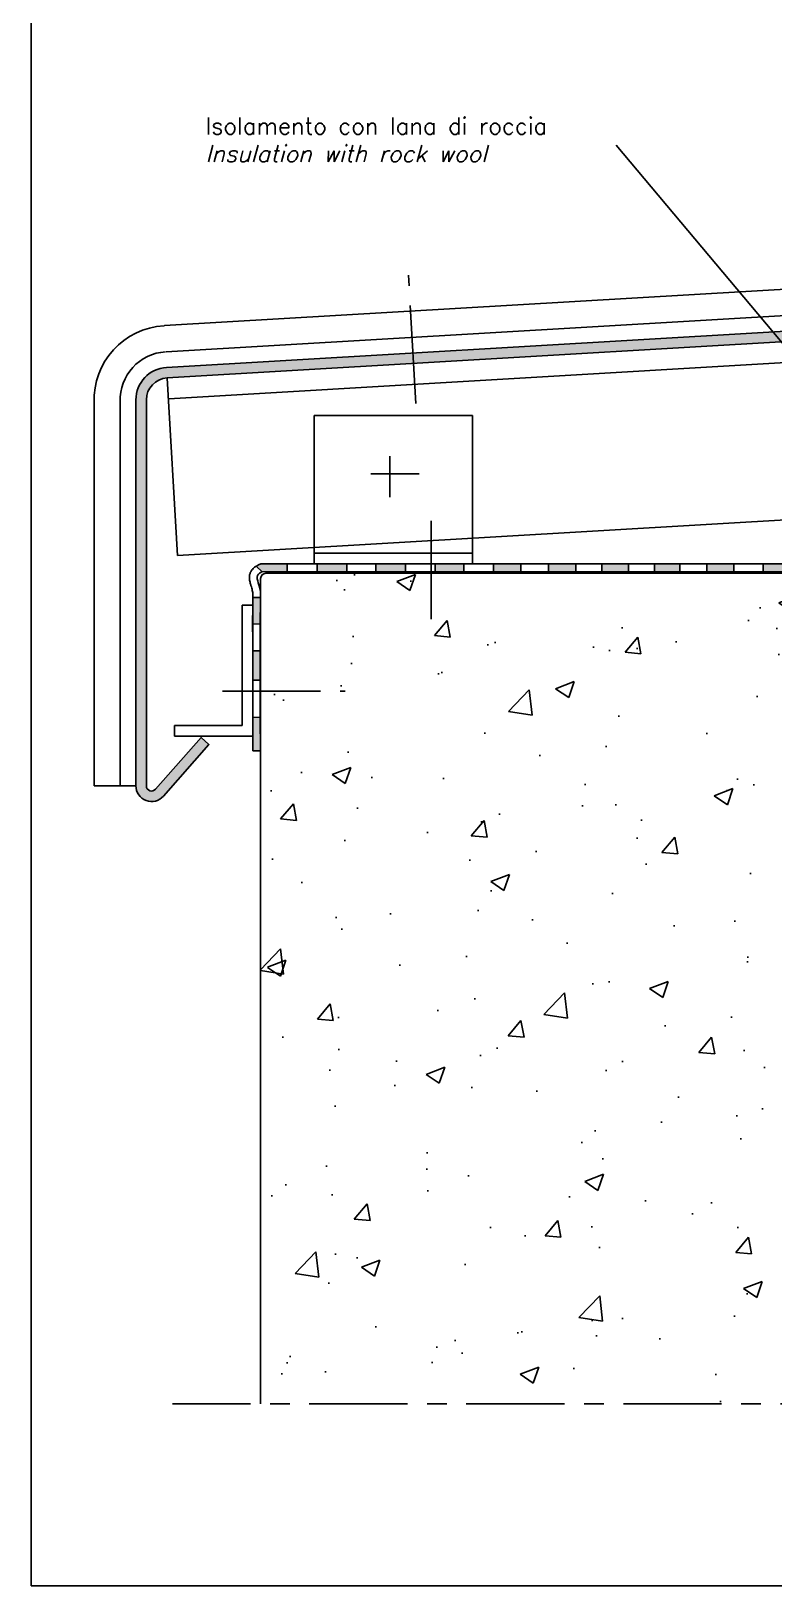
# Model space of a CAD drawing. Extents: x 0 to 4131, y -1600 to 527.
# Drawn here: x 0 to 71, y -1600 to -1451.5 of the extents above; entities that cross this region are included whole.
import ezdxf

# ---------------------------------------------------------------- set-up
doc = ezdxf.new("R2010")
doc.units = 0
doc.header["$LTSCALE"] = 7.5
doc.header["$MEASUREMENT"] = 0
doc.linetypes.add('CENTER', pattern=[2, 1.25, -0.25, 0.25, -0.25])
for name, color, linetype in [('ASSI', 1, 'CENTER'), ('FILL', 8, 'CONTINUOUS'), ('FINE', 7, 'CONTINUOUS'), ('GOMMA', 3, 'CONTINUOUS'), ('GROSSA', 4, 'CONTINUOUS'), ('MARCHIO', 7, 'CONTINUOUS'), ('MURO', 5, 'CONTINUOUS'), ('QUOTE', 254, 'CONTINUOUS'), ('TESTO', 2, 'CONTINUOUS')]:
    doc.layers.add(name, color=color, linetype=linetype)
doc.styles.add('RI', font='ROMANS', dxfattribs={"oblique": 15, "height": 2})
doc.styles.add('ST', font='ROMANS.shx')

msp = doc.modelspace()

# ---------------------------------------------------------------- hatches: boundary and pattern name
at = {"layer": 'FILL'}
h = msp.add_hatch(color=256, dxfattribs=at)
edge = h.paths.add_edge_path()
edge.add_line((11.0138, -1523.5851), (11.0138, -1486.7257))
edge.add_arc((13.1138, -1486.7257), 2.1, 93.217226, 180, ccw=False)
edge.add_line((12.996, -1484.629), (182.3597, -1474.6891))
edge.add_arc((182.5, -1477.1851), 2.5, 0, 93.217226, ccw=False)
edge.add_line((185, -1477.1851), (185, -1513.8481))
edge.add_arc((184.5, -1513.8481), 0.5, -138.619633, 0, ccw=False)
edge.add_line((184.1248, -1514.1786), (179.7762, -1509.2427))
edge.add_line((179.7762, -1509.2427), (179.0259, -1509.9038))
edge.add_line((179.0259, -1509.9038), (183.3745, -1514.8397))
edge.add_arc((184.5, -1513.8481), 1.5, 221.380367, 360)
edge.add_line((186, -1513.8481), (186, -1477.1851))
edge.add_arc((182.5, -1477.1851), 3.5, 0, 93.217226)
edge.add_line((182.3036, -1473.6907), (12.9398, -1483.6306))
edge.add_arc((13.1138, -1486.7257), 3.1, 93.217226, 180)
edge.add_line((10.0138, -1486.7257), (10.0138, -1523.5851))
edge.add_arc((11.5138, -1523.5851), 1.5, 180, 318.619633)
edge.add_line((12.6393, -1524.5767), (16.9879, -1519.6408))
edge.add_line((16.9879, -1519.6408), (16.2376, -1518.9797))
edge.add_line((16.2376, -1518.9797), (11.889, -1523.9156))
edge.add_arc((11.5138, -1523.5851), 0.5, 180, 318.619633, ccw=False)
h = msp.add_hatch(color=256, dxfattribs=at)
edge = h.paths.add_edge_path()
edge.add_line((21.9597, -1502.3722), (21.731, -1502.4796))
edge.add_spline(control_points=[(21.731, -1502.4796), (21.6634, -1502.5164), (21.583, -1502.5587), (21.4929, -1502.6157)], knot_values=[0, 0, 0, 0, 0.20694016, 0.20694016, 0.20694016, 0.20694016], degree=3, periodic=0)
edge.add_line((21.4929, -1502.6157), (22.084, -1503.13))
edge.add_line((22.084, -1503.13), (24.4575, -1503.1296))
edge.add_line((24.4575, -1503.1296), (24.4575, -1502.3722))
edge.add_line((24.4575, -1502.3722), (21.9597, -1502.3722))
edge = h.paths.add_edge_path()
edge.add_spline(control_points=[(21.1894, -1505.5943), (21.1877, -1505.6838), (21.1857, -1505.7797), (21.1823, -1505.9768), (21.1806, -1506.0811), (21.1761, -1506.3936), (21.1737, -1506.6017), (21.1681, -1507.225), (21.1665, -1507.6393), (21.1666, -1508.0772), (21.1666, -1508.1017), (21.1666, -1508.1264)], knot_values=[2.72194599, 2.72194599, 2.72194599, 2.72194599, 2.99646701, 2.99646701, 3.30513013, 3.30513013, 3.92245636, 3.92245636, 5.15710883, 5.15710883, 5.2302182, 5.2302182, 5.2302182, 5.2302182], degree=3, periodic=0)
edge.add_line((21.1666, -1508.1264), (21.8893, -1508.1344))
edge.add_spline(control_points=[(21.8893, -1508.1344), (21.8985, -1507.3069), (21.9113, -1506.4781), (21.9284, -1505.6476)], knot_values=[2.76030161, 2.76030161, 2.76030161, 2.76030161, 5.2322311, 5.2322311, 5.2322311, 5.2322311], degree=3, periodic=0)
edge.add_line((21.9284, -1505.6476), (21.9284, -1505.5943))
edge.add_line((21.9284, -1505.5943), (21.1894, -1505.5943))
edge = h.paths.add_edge_path()
edge.add_spline(control_points=[(21.8731, -1513.4934), (21.8697, -1512.5641), (21.8688, -1511.6339), (21.8716, -1510.7023)], knot_values=[7.79347202, 7.79347202, 7.79347202, 7.79347202, 10.58508563, 10.58508563, 10.58508563, 10.58508563], degree=3, periodic=0)
edge.add_line((21.8716, -1510.7023), (21.1719, -1510.7002))
edge.add_spline(control_points=[(21.1719, -1510.7002), (21.1732, -1511.3975), (21.1747, -1512.3013), (21.1763, -1513.4959)], knot_values=[6.55868343, 6.55868343, 6.55868343, 6.55868343, 7.13019011, 7.13019011, 7.13019011, 7.13019011], degree=3, periodic=0)
edge.add_line((21.1763, -1513.4959), (21.8731, -1513.4934))
h = msp.add_hatch(color=256, dxfattribs=at)
h.paths.add_polyline_path([(88.9762, -1503.1193), (88.9762, -1502.3722), (87.0906, -1502.3722), (87.0906, -1503.1196)])
h.paths.add_polyline_path([(85.9028, -1502.3722), (85.9028, -1503.1198), (87.0906, -1503.1196), (87.0906, -1502.3722)])
h.paths.add_polyline_path([(83.1474, -1503.1203), (83.1474, -1502.3722), (80.3994, -1502.3722), (80.3994, -1503.1207)])
h.paths.add_polyline_path([(77.8598, -1503.1211), (77.8598, -1502.3722), (75.1539, -1502.3722), (75.1539, -1503.1215)])
h.paths.add_polyline_path([(72.5483, -1503.122), (72.5483, -1502.3722), (69.9427, -1502.3722), (69.9427, -1503.1224)])
h.paths.add_polyline_path([(67.1314, -1503.1228), (67.1314, -1502.3722), (64.5559, -1502.3722), (64.5559, -1503.1232)])
h.paths.add_polyline_path([(61.9846, -1503.1236), (61.9846, -1502.3722), (59.5504, -1502.3722), (59.5504, -1503.124)])
h.paths.add_polyline_path([(54.5106, -1502.3722), (54.5106, -1503.1248), (57.082, -1503.1244), (57.082, -1502.3722)])
h.paths.add_polyline_path([(52.0422, -1503.1252), (52.0422, -1502.3722), (49.4366, -1502.3722), (49.4366, -1503.1256)])
h.paths.add_polyline_path([(44.1733, -1502.3722), (44.1733, -1503.1265), (46.7967, -1503.1261), (46.7967, -1502.3722)])
h.paths.add_polyline_path([(38.5882, -1502.3722), (38.5882, -1503.1274), (41.3441, -1503.1269), (41.3441, -1502.3722)])
h.paths.add_polyline_path([(35.7835, -1503.1278), (35.7835, -1502.3722), (32.9478, -1502.3722), (32.9478, -1503.1283)])
h.paths.add_polyline_path([(30.1752, -1502.3722), (27.3392, -1502.3722), (27.3392, -1503.1292), (30.1752, -1503.1287)])
h = msp.add_hatch(dxfattribs=at)
h.set_pattern_fill('AR-CONC', color=256, scale=0.1, style=0)
h.set_pattern_definition([(50, (1.478, -1600), (18.2185, -1.594), [1.905, -20.955]), (355, (1.478, -1600), (-3.5243, 19.1057), [1.524, -16.764]), (100.451, (2.996, -1600.133), (14.6943, 17.5117), [1.619, -17.809]), (46.184, (1.478, -1594.92), (27.108, -4.2042), [2.8575, -31.4325]), (96.636, (3.737, -1595.27), (23.7404, 24.7426), [2.4285, -26.7135]), (351.184, (1.478, -1594.92), (23.7405, 24.7425), [2.286, -25.146]), (21, (4.018, -1596.19), (15.1615, -10.2266), [1.905, -20.955]), (326, (4.018, -1596.19), (6.1802, 18.4188), [1.524, -16.764]), (71.451, (5.281, -1597.042), (21.3416, 8.1923), [1.619, -17.809]), (37.5, (1.478, -1600), (0.30886, 8.4555), [0, -16.5608, 0, -17.018, 0, -16.8275]), (7.5, (1.478, -1600), (6.682, 10.01806), [0, -9.7028, 0, -16.1798, 0, -6.4135]), (327.5, (-4.186, -1600), (13.55906, -0.57287), [0, -6.35, 0, -19.812, 0, -26.289]), (317.5, (-6.726, -1600), (14.8129, 2.5426), [0, -8.255, 0, -13.1572, 0, -18.669])])
edge = h.paths.add_edge_path()
edge.add_line((71.9284, -1503.285), (22.4284, -1503.285))
edge.add_arc((22.4284, -1503.785), 0.5, 90, 180)
edge.add_line((21.9284, -1503.785), (21.9284, -1505.2938))
edge.add_spline(control_points=[(21.9284, -1505.2938), (21.9334, -1505.4099), (21.9309, -1505.5287), (21.9284, -1505.6476)], knot_values=[2.40652838, 2.40652838, 2.40652838, 2.40652838, 2.76030161, 2.76030161, 2.76030161, 2.76030161], degree=3, periodic=0)
edge.add_line((21.9332, -1505.5943), (21.9294, -1505.5943))
edge.add_spline(control_points=[(21.8893, -1508.1344), (21.8985, -1507.3069), (21.9113, -1506.4781), (21.9284, -1505.6476)], knot_values=[2.76030161, 2.76030161, 2.76030161, 2.76030161, 5.2322311, 5.2322311, 5.2322311, 5.2322311], degree=3, periodic=0)
edge.add_line((21.9284, -1505.6476), (21.9284, -1582.6205))
edge.add_line((21.9284, -1582.6205), (73.1066, -1582.6205))
edge.add_arc((74.2028, -1584.6133), 2.2743, 90, 118.813572, ccw=False)
edge.add_arc((74.2028, -1580.0646), 2.2743, 180, 270, ccw=False)
edge.add_arc((74.2028, -1580.0646), 2.2743, 90, 180, ccw=False)
edge.add_arc((74.2028, -1575.516), 2.2743, 180, 270, ccw=False)
edge.add_arc((74.2028, -1575.516), 2.2743, 90, 180, ccw=False)
edge.add_arc((74.2028, -1570.9673), 2.2743, 180, 270, ccw=False)
edge.add_arc((74.2028, -1570.9673), 2.2743, 90, 180, ccw=False)
edge.add_arc((74.2028, -1566.4187), 2.2743, 180, 270, ccw=False)
edge.add_arc((74.2028, -1566.4187), 2.2743, 90, 180, ccw=False)
edge.add_arc((74.2028, -1561.87), 2.2743, 180, 270, ccw=False)
edge.add_arc((74.2028, -1561.87), 2.2743, 90, 180, ccw=False)
edge.add_arc((74.2028, -1557.3214), 2.2743, 180, 270, ccw=False)
edge.add_line((71.9284, -1557.3214), (71.9284, -1503.285))
msp.add_hatch(color=256, dxfattribs=at).paths.add_polyline_path([(21.1885, -1520.2454), (21.1805, -1517.0456), (21.8966, -1517.0392), (21.9284, -1520.2379)])

# ---------------------------------------------------------------- linework, layer by layer
at = {"layer": 'ASSI'}
for p, q in [((36.7402, -1487.0755), (36.0515, -1474.8234)), ((34.2568, -1492.0984), (34.2568, -1495.9986)), ((32.456, -1493.7785), (37.0781, -1493.7785)), ((38.2212, -1498.2776), (38.2212, -1508.7177)), ((18.2771, -1514.5485), (30.0047, -1514.5485)), ((170.9546, -1582.6205), (13.4947, -1582.6205))]:
    msp.add_line(p, q, dxfattribs=at)
at = {"layer": 'FILL'}
msp.add_line((21.9284, -1520.2379), (21.1885, -1520.2398), dxfattribs=at)
msp.add_lwpolyline([(21.1885, -1520.2454), (21.1805, -1517.0456), (21.8966, -1517.0392), (21.9284, -1520.2379)], close=True, dxfattribs=at)
at = {"layer": 'FINE', "color": 4}
for p, q in [((12.761, -1479.6343), (182.0791, -1469.697)), ((12.9013, -1482.1304), (182.2194, -1472.193)), ((6.0138, -1486.7302), (6.0138, -1523.5851)), ((8.5138, -1486.7302), (8.5138, -1523.5851)), ((6.0138, -1523.5851), (10.0138, -1523.5851))]:
    msp.add_line(p, q, dxfattribs=at)
at = {"layer": 'FINE'}
for p, q in [((27.0387, -1488.2206), (27.0387, -1502.3722)), ((42.1566, -1488.2206), (27.0387, -1488.2206)), ((42.1566, -1502.3722), (42.1566, -1488.2206)), ((22.084, -1503.13), (21.4929, -1502.6157)), ((24.4575, -1503.1296), (24.4575, -1502.3722)), ((27.0387, -1501.3722), (42.1566, -1501.3722)), ((27.0387, -1502.3722), (42.1566, -1502.3722)), ((27.3392, -1503.1292), (27.3392, -1502.3722)), ((30.1752, -1503.1287), (30.1752, -1502.3722)), ((32.9478, -1503.1283), (32.9478, -1502.3722)), ((35.7835, -1503.1278), (35.7835, -1502.3722)), ((38.5882, -1503.1274), (38.5882, -1502.3722)), ((41.3441, -1503.1269), (41.3441, -1502.3722)), ((44.1733, -1503.1265), (44.1733, -1502.3722)), ((46.7967, -1503.1261), (46.7967, -1502.3722)), ((49.4366, -1503.1256), (49.4366, -1502.3722)), ((52.0422, -1503.1252), (52.0422, -1502.3722)), ((54.5106, -1503.1248), (54.5106, -1502.3722)), ((57.082, -1503.1244), (57.082, -1502.3722)), ((59.5504, -1503.124), (59.5504, -1502.3722)), ((61.9846, -1503.1236), (61.9846, -1502.3722)), ((64.5559, -1503.1232), (64.5559, -1502.3722)), ((67.1314, -1503.1228), (67.1314, -1502.3722)), ((69.9427, -1503.1224), (69.9427, -1502.3722)), ((21.1894, -1505.5943), (21.9284, -1505.5943)), ((21.1666, -1508.1264), (21.8893, -1508.1344)), ((21.1719, -1510.7002), (21.8716, -1510.7023)), ((21.1763, -1513.4959), (21.8731, -1513.4934)), ((21.1805, -1517.0456), (21.8966, -1517.0392))]:
    msp.add_line(p, q, dxfattribs=at)
msp.add_lwpolyline([(20.1741, -1517.8373), (13.7041, -1517.8373), (13.7041, -1518.8373), (21.1741, -1518.8373), (21.1741, -1506.3373), (20.1741, -1506.3373)], close=True, dxfattribs=at)
at = {"layer": 'FINE', "color": 4}
for radius in [7.1052, 4.6052]:
    msp.add_arc((13.119, -1486.7302), radius, 93.324518, 182.129938, dxfattribs=at)
at = {"layer": 'GOMMA'}
msp.add_line((22.084, -1503.13), (133.307, -1503.1123), dxfattribs=at)
msp.add_lwpolyline([(21.731, -1502.4796), (21.9597, -1502.3722), (133.6068, -1502.3722)], dxfattribs=at)
msp.add_open_spline([(21.731, -1502.4796), (21.6442, -1502.5267), (21.5365, -1502.5831), (21.3276, -1502.7275), (21.232, -1502.8021), (21.0807, -1502.9758), (21.0247, -1503.0539), (20.9283, -1503.2443), (20.8958, -1503.347), (20.8593, -1503.5356), (20.854, -1503.6232), (20.8572, -1503.878), (20.8872, -1504.0192), (20.9484, -1504.2639), (20.9807, -1504.3648), (21.0329, -1504.5387), (21.0567, -1504.6205), (21.1197, -1504.8522), (21.1503, -1504.988), (21.1784, -1505.1801), (21.1849, -1505.2431), (21.1921, -1505.3789), (21.1918, -1505.4626), (21.1882, -1505.6599), (21.1859, -1505.7681), (21.1823, -1505.9768), (21.1806, -1506.0811), (21.1761, -1506.3936), (21.1737, -1506.6017), (21.1681, -1507.225), (21.1665, -1507.6393), (21.1666, -1508.8796), (21.173, -1509.7026), (21.1832, -1519.7272), (21.1859, -1519.9863), (21.1885, -1520.2454)], degree=3, knots=[0, 0, 0, 0, 0.26549413, 0.26549413, 0.45321288, 0.45321288, 0.56584169, 0.56584169, 0.68558997, 0.68558997, 0.80533826, 0.80533826, 1.06658772, 1.06658772, 1.32783717, 1.32783717, 1.58908663, 1.58908663, 2.11158554, 2.11158554, 2.37914078, 2.37914078, 2.68780389, 2.68780389, 2.99646701, 2.99646701, 3.30513013, 3.30513013, 3.92245636, 3.92245636, 5.15710883, 5.15710883, 7.62641376, 7.62641376, 8.40652245, 8.40652245, 8.40652245, 8.40652245], dxfattribs=at)
msp.add_spline([(22.084, -1503.13), (21.6353, -1503.4861), (21.7061, -1504.2078), (21.9284, -1505.2938), (21.9284, -1505.6476), (21.9284, -1520.2379)], degree=3, dxfattribs=at)
at = {"layer": 'GROSSA'}
for p, q in [((13.1539, -1486.6233), (180.2988, -1476.8081)), ((13.9878, -1501.6001), (13.0072, -1484.6329)), ((13.9878, -1501.6001), (181.1643, -1491.7831))]:
    msp.add_line(p, q, dxfattribs=at)
msp.add_lwpolyline([(11.0138, -1523.5851), (11.0138, -1486.7257, -0.39786127), (12.996, -1484.629), (182.3597, -1474.6891, -0.43075715), (185, -1477.1851), (185, -1513.8481, -0.69126913), (184.1248, -1514.1786), (179.7762, -1509.2427), (179.0259, -1509.9038), (183.3745, -1514.8397, 0.69126913), (186, -1513.8481), (186, -1477.1851, 0.43075715), (182.3036, -1473.6907), (12.9398, -1483.6306, 0.39786127), (10.0138, -1486.7257), (10.0138, -1523.5851, 0.69126913), (12.6393, -1524.5767), (16.9879, -1519.6408), (16.2376, -1518.9797), (11.889, -1523.9156, -0.69126913)], format="xyb", close=True, dxfattribs=at)
at = {"layer": 'MARCHIO'}
msp.add_lwpolyline([(0, -1600), (210, -1600), (210, -1303), (0, -1303)], close=True, dxfattribs=at)
at = {"layer": 'MURO'}
msp.add_lwpolyline([(21.9284, -1582.6205), (21.9284, -1503.785, -0.41421356), (22.4284, -1503.285), (71.9284, -1503.285), (71.9284, -1582.6205)], format="xyb", dxfattribs=at)
at = {"layer": 'QUOTE'}
msp.add_line((78.23, -1489.0245), (55.8941, -1462.3802), dxfattribs=at)

# ---------------------------------------------------------------- texts
at = {"layer": 'TESTO', "style": 'ST'}
msp.add_text('Isolamento con lana di roccia', height=1.6, dxfattribs=at).set_placement((16.6644, -1461.3647))
at = {"layer": 'TESTO', "style": 'RI', "oblique": 15}
msp.add_text('Insulation with rock wool', height=1.6, dxfattribs=at).set_placement((16.6644, -1463.9933))

doc.saveas('drawing.dxf')
